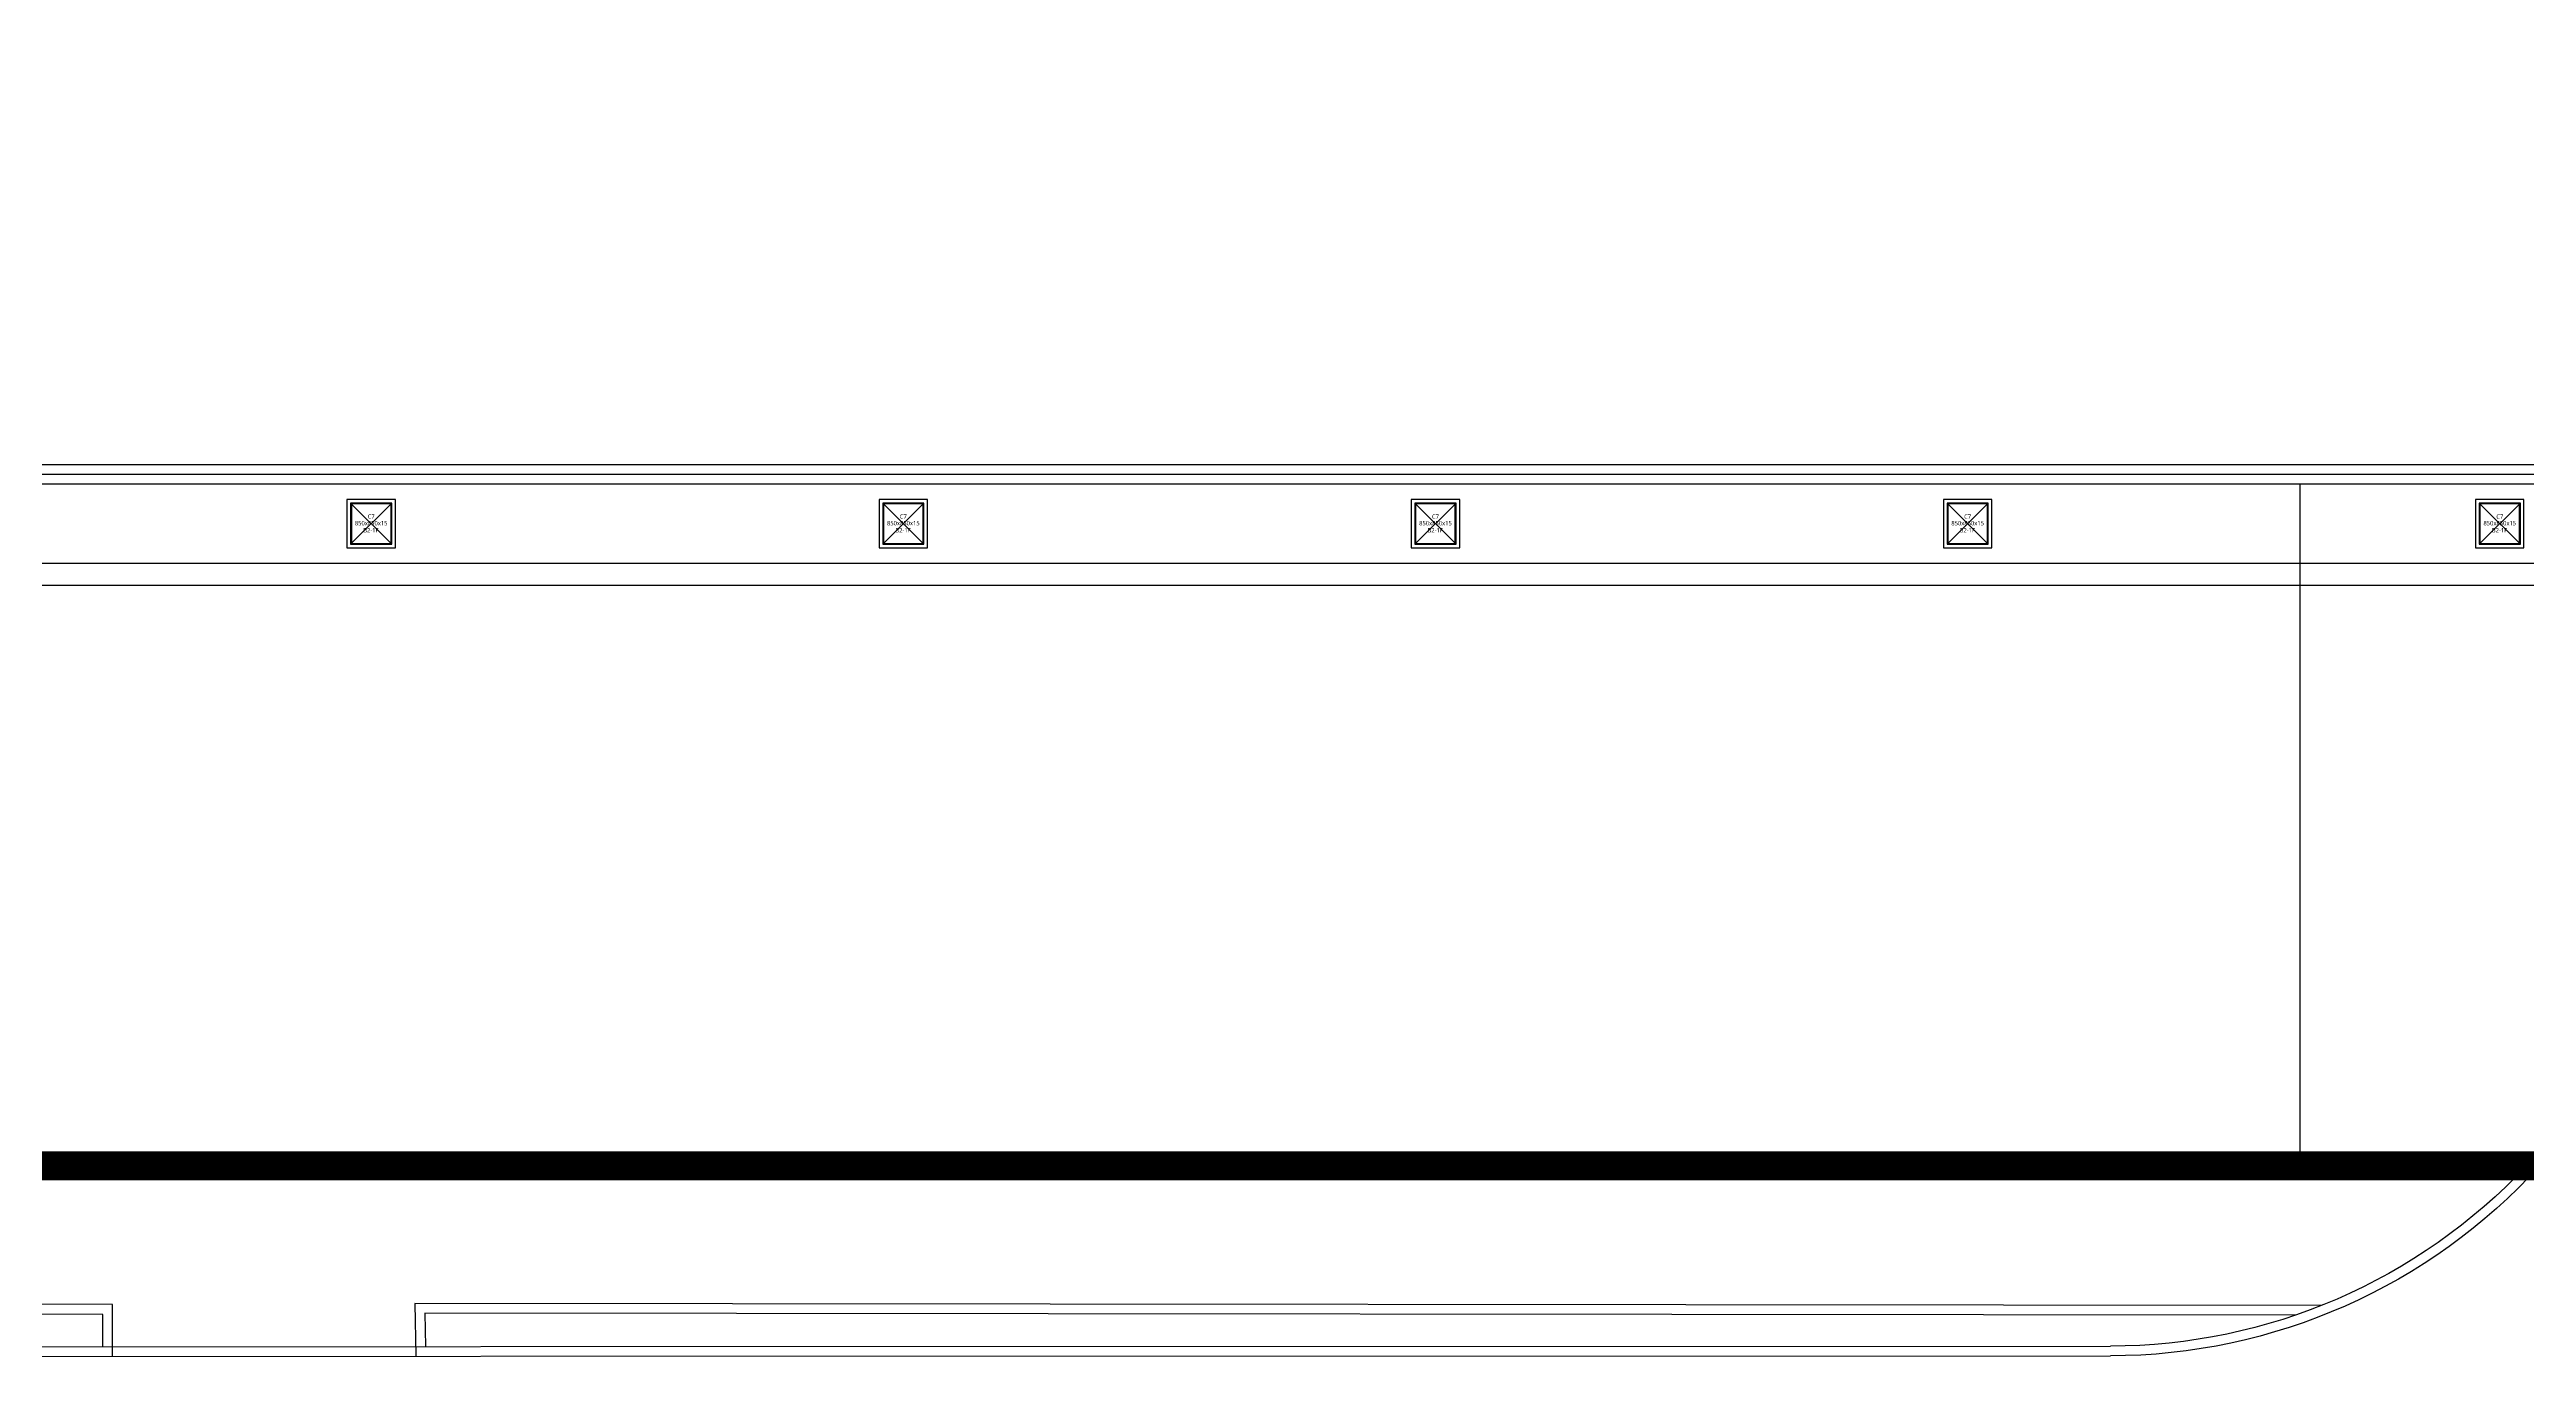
# Model space of a CAD drawing. Header units: millimetres. Extents: x -27408 to 60590, y 623 to 42257.
# Drawn here: x 58114 to 59116, y 16828 to 17356 of the extents above; entities that cross this region are included whole.
import ezdxf
from ezdxf.enums import TextEntityAlignment as Align

# ---------------------------------------------------------------- set-up
doc = ezdxf.new("R2010")
doc.units = ezdxf.units.MM
doc.header["$LTSCALE"] = 100
doc.header["$MEASUREMENT"] = 0
doc.layers.get('0').update_dxf_attribs({"linetype": 'CONTINUOUS'})
doc.layers.get('Defpoints').update_dxf_attribs({"color": 171, "linetype": 'CONTINUOUS'})
doc.layers.add('#프레임 라인', color=189, linetype='CONTINUOUS', plot=False)
doc.layers.add('ELE9', color=9, linetype='CONTINUOUS')
doc.styles.add('TE', font='malgun_0.ttf')

# ---------------------------------------------------------------- blocks, each defined once
blk = doc.blocks.new('C7-B2-1F')
at = {"layer": '#프레임 라인', "ltscale": 0.1}
blk.add_lwpolyline([(-500, -500), (500, -500), (500, 500), (-500, 500)], close=True, dxfattribs=at)
for points in [[(-425, -425), (425, -425), (425, 425), (-425, 425)], [(-410, -410), (410, -410), (410, 410), (-410, 410)]]:
    blk.add_lwpolyline(points, close=True)
at = {"layer": 'Defpoints', "ltscale": 10000}
for p, q in [((-425, -425), (425, 425)), ((425, -425), (-425, 425))]:
    blk.add_line(p, q, dxfattribs=at)
at = {"layer": 'Defpoints', "style": 'TE'}
for s, p in [('850x850x15', (0, -35)), ('C7', (0, 102)), ('B2-1F', (-6, -182))]:
    blk.add_text(s, height=90, dxfattribs=at).set_placement(p, align=Align.CENTER)
blk = doc.blocks.new('B2FF')
at = {"layer": 'ELE9', "color": 253, "ltscale": 10, "const_width": 600}
blk.add_lwpolyline([(37150790.4, 525050.9), (37359310.2, 525050.9), (37359324.7, 647596.3), (37256431.7, 647586.4), (37163218.1, 647630.1)], dxfattribs=at)
at = {"layer": 'ELE9', "color": 253}
blk.add_lwpolyline([(37150980.9, 537050.9), (37359310.2, 537050.9)], dxfattribs=at)
at = {"layer": 'ELE9', "color": 253, "ltscale": 0.001}
blk.add_lwpolyline([(37340474.7, 537571.3), (37340474.7, 537496.3), (37174249.7, 537496.3), (37174249.7, 566646.3)], dxfattribs=at)
at = {"layer": 'ELE9', "color": 253, "ltscale": 0.1}
for points in [[(37116312, 565896.3), (37122199.4, 543619.6), (37122796.6, 541402.1), (37123978.7, 538566.4), (37125311, 535882.7), (37126946.4, 533334.3), (37128074.8, 531703.9), (37129463.6, 530217.6), (37131002.5, 528863), (37132569.5, 527634.2), (37134226, 526429.5), (37135892.5, 525411.3), (37137647.6, 524388.6), (37139420.2, 523487.8), (37141280.7, 522722.3), (37143316.1, 522211.8), (37145260.3, 521877.2), (37148279.2, 521533.4), (37150208.7, 521326.5), (37152281.3, 521174.8), (37231492.1, 521115.5), (37298874.7, 521127.7)], [(37116518.8, 565896.3), (37122392.6, 543671.1), (37122986.3, 541466.9), (37124160.8, 538649.4), (37125485.3, 535981.5), (37127112.9, 533445.2), (37128230.9, 531829.7), (37129603, 530361.3), (37131130.4, 529016.9), (37132690, 527793.8), (37134337.2, 526596), (37135994.9, 525583), (37137743.4, 524564.3), (37139503.7, 523669.7), (37141343.4, 522912.8), (37143357.5, 522407.6), (37145288.6, 522075.3), (37148301.2, 521732.2), (37150226.7, 521525.7), (37152288.7, 521374.8), (37231492.3, 521315.5), (37298874.7, 521327.7)], [(37257374.7, 521320.2), (37257374.5, 521985.7), (37231258.7, 521999.3)], [(37257574.8, 521120.2), (37257574.4, 522185.6), (37231258.8, 522199.3)], [(37164124.7, 539546.3), (37339249.7, 539546.3)], [(37302800.6, 525050.5), (37302800.6, 539151.1)], [(37303235.9, 522166.9), (37263826.5, 522210.9), (37263848.3, 521121.4)], [(37302696.7, 521967.5), (37264030.5, 522010.7), (37264044.4, 521321.4)]]:
    blk.add_lwpolyline(points, dxfattribs=at)
for points in [[(37164124.7, 539346.3), (37310874.7, 539346.3), (37310874.7, 533131.4, -0.1867114), (37307749.7, 525054.7, -0.1867114)], [(37164124.7, 539146.3), (37310674.7, 539146.3), (37310674.7, 533131.4, -0.1908456), (37307473.9, 525050.9)], [(37307749.7, 525054.7, -0.2107871), (37298874.7, 521127.7)], [(37307477.4, 525054.7, -0.2067199), (37298874.7, 521327.7)]]:
    blk.add_lwpolyline(points, format="xyb", dxfattribs=at)
for p in [(37262924.7, 538321.3), (37273924.7, 538321.3), (37284924.7, 538321.3), (37295924.7, 538321.3), (37306924.7, 538321.3)]:
    blk.add_blockref('C7-B2-1F', p, dxfattribs=at)

msp = doc.modelspace()

# ---------------------------------------------------------------- block references
at = {"xscale": 0.01956471256889679, "yscale": 0.01956471256889679, "zscale": 0.01956471256889679}
msp.add_blockref('B2FF', (-670794.1, 6632.6), dxfattribs=at)

doc.saveas('drawing.dxf')
